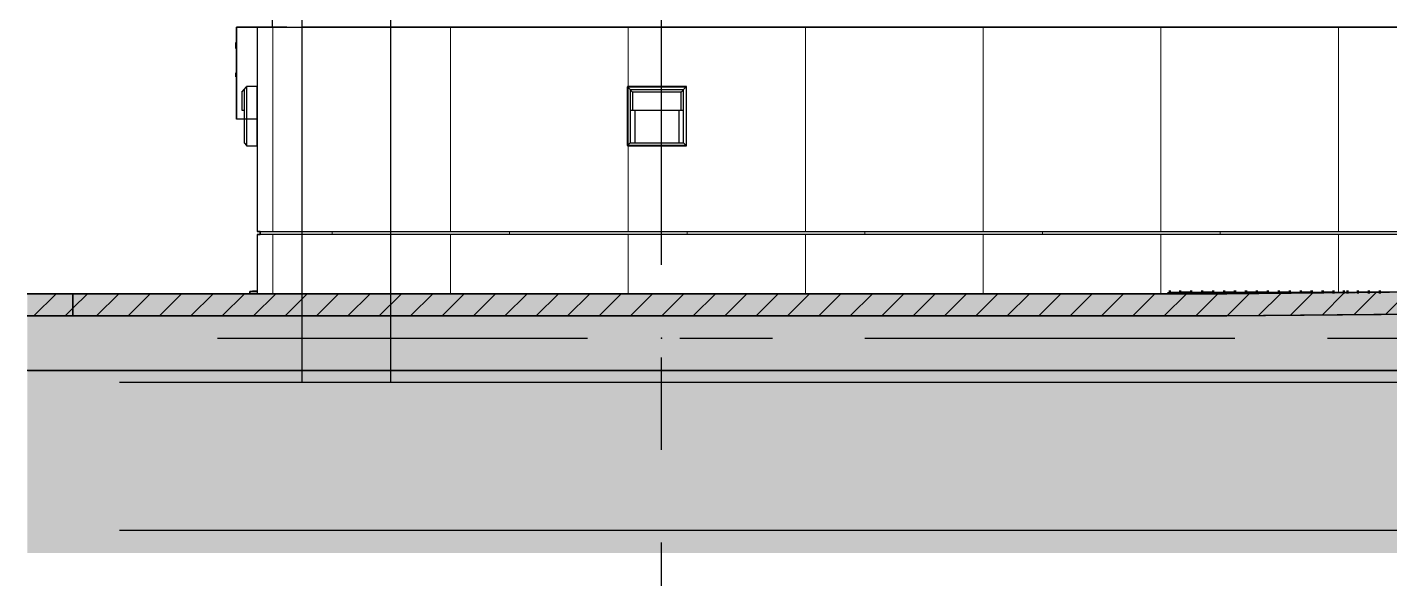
# Model space of a CAD drawing. Header units: millimetres. Extents: x 2519235 to 7246330, y 25937 to 201821.
# Drawn here: x 3026646 to 3031249, y 100127 to 101990 of the extents above; entities that cross this region are included whole.
import ezdxf
from ezdxf.enums import TextEntityAlignment as Align

# ---------------------------------------------------------------- set-up
doc = ezdxf.new("R2010")
doc.units = ezdxf.units.MM
doc.set_wipeout_variables(frame=1)
doc.linetypes.add('TA_GL_005.00000', pattern=[13.75, 5, -1.25, 1.25, -1.25, 5])
for name, color, linetype in [('000 - 0_HIDE_OBJ_FRAMING_DEF_SUB_1', 7, 'Continuous'), ('000 - 0_SYM_DWG_GRID-BUBBLE_MAIN_COLOR_1', 7, 'Continuous'), ('000 - 0_SYM_DWG_GRIDLINE_MAIN_COLOR_251', 7, 'Continuous'), ('000 - 0_SYM_DWG_GROUND_HATCH', 7, 'Continuous'), ('000 - 0_SYM_DWG_LEVEL_TEXT', 7, 'Continuous'), ('000 - CONCRETE_COL_CUT_COLOR_3', 7, 'Continuous'), ('000 - CONCRETE_COL_CUT_COLOR_5', 7, 'Continuous'), ('000 - CONCRETE_COL_HATCH_', 7, 'Continuous'), ('000 - CONCRETE_COL_WIPEOUT_', 7, 'Continuous'), ('_งานโครงสร้าง', 7, 'Continuous')]:
    doc.layers.add(name, color=color, linetype=linetype)
doc.styles.add('Arial', font='arial.ttf', dxfattribs={"height": 300})
doc.styles.add('Arial_1', font='arial.ttf', dxfattribs={"height": 250})
doc.styles.add('TA', font='', dxfattribs={"height": 4.5})
doc.styles.get('TA').set_extended_font_data('Cordia New')
pattern_1 = [(45, (509893.496, 1e-09), (-53.033009, 53.033009), [])]

# ---------------------------------------------------------------- blocks, each defined once
blk = doc.blocks.new('*U978')
at = {"color": 7}
blk.add_point((0, 0), dxfattribs=at)
at = {"layer": '000 - 0_SYM_DWG_LEVEL_TEXT', "color": 7, "style": 'Arial_1'}
for tag, p in [('LV_NAME_1', (-115.775, 11.925)), ('LV_NAME_2', (-115.787, 6.835)), ('LV_NAME_3', (-115.798, 1.744))]:
    blk.add_attdef(tag, p, '', height=3, dxfattribs=at)
blk = doc.blocks.new('*U976')
at = {"layer": '000 - 0_SYM_DWG_GRIDLINE_MAIN_COLOR_251', "color": 7, "linetype": 'ByBlock', "ltscale": 5}
blk.add_line((20, 0), (-348.8, 0), dxfattribs=at)
at = {"color": 7, "style": 'TA', "flags": 1}
blk.add_attdef('LOCATION', (6, -6), '', height=4.5, rotation=270, dxfattribs=at)
at = {"layer": '000 - 0_SYM_DWG_GRID-BUBBLE_MAIN_COLOR_1', "color": 7, "style": 'Arial'}
blk.add_attdef('GRID-HEAD', text='', height=4, rotation=90, dxfattribs=at).set_placement((42.25, 0), align=Align.MIDDLE_CENTER)
blk = doc.blocks.new('*U977')
at = {"layer": '000 - 0_SYM_DWG_GRIDLINE_MAIN_COLOR_251', "color": 7, "linetype": 'ByBlock', "ltscale": 5}
blk.add_line((30, 0), (-338.2, 0), dxfattribs=at)
at = {"layer": '000 - 0_SYM_DWG_GRIDLINE_MAIN_COLOR_251', "color": 7}
blk.add_point((0, 0), dxfattribs=at)
at = {"color": 7, "style": 'TA', "flags": 1}
blk.add_attdef('LOCATION', (6, -6), '', height=4.5, rotation=270, dxfattribs=at)
blk = doc.blocks.new('W-1-PP17-ENT1_REV02_20260415-162311_PP17_ENT1_ELE2_DIMS')
at = {"color": 7, "xscale": 50, "yscale": 50, "zscale": 50}
blk.add_blockref('*U978', (-15410, 100940), dxfattribs=at)
at = {"layer": '000 - 0_SYM_DWG_GRIDLINE_MAIN_COLOR_251', "color": 7, "linetype": 'TA_GL_005.00000', "xscale": 50, "yscale": 50, "zscale": 50}
for name, p, rotation in [('*U976', (-15410, 100000), 270), ('*U977', (-15410, 100940), 180)]:
    blk.add_blockref(name, p, dxfattribs=dict(at, rotation=rotation))
blk = doc.blocks.new('W-1-PP17-ENT1_REV02_20260415-162429_PP17_ENT1_EX_ELE2')
at = {"layer": '_งานโครงสร้าง', "color": 7, "extrusion": (2.28848e-17, 1, 0)}
for p, q in [((-16625, 116340), (-16625, 100790)), ((-16325, 116340), (-16325, 100790)), ((-16325, 100790), (-16625, 100790))]:
    blk.add_line(p, q, dxfattribs=at)
at = {"layer": '_งานโครงสร้าง', "color": 7}
for p, q in [((1627.9, 100790), (-17240.1, 100790)), ((1627.9, 100290), (-17240.1, 100290))]:
    blk.add_line(p, q, dxfattribs=at)
blk = doc.blocks.new('DPA_GM_Tactile Tile Line Base - Decision Tactile-32548602-ENTRANCE 1 - ENLARGE ELEVATION 2 01')
at = {"layer": '000 - 0_HIDE_OBJ_FRAMING_DEF_SUB_1', "color": 7}
for p, q in [((-519868.9, 101097), (-519868.9, 101090)), ((-519843.9, 101097), (-519868.9, 101097)), ((-519843.9, 101097), (-519868.9, 101097)), ((-519868.9, 101090), (-519868.9, 101097)), ((-519843.9, 101097), (-519868.9, 101097)), ((-519868.9, 101097), (-519843.9, 101097)), ((-519868.9, 101090), (-519868.9, 101097)), ((-519868.9, 101090), (-519868.9, 101097)), ((-519868.9, 101097), (-519843.9, 101097)), ((-519868.9, 101090), (-519868.9, 101097))]:
    blk.add_line(p, q, dxfattribs=at)
at = {"layer": '000 - 0_HIDE_OBJ_FRAMING_DEF_SUB_1', "color": 7, "lineweight": 9}
for p, q in [((-519844.4, 101100), (-519860.2, 101100)), ((-519860.2, 101100), (-519844.4, 101100)), ((-519844.4, 101100), (-519860.2, 101100)), ((-519860.2, 101100), (-519844.4, 101100)), ((-519844.4, 101100), (-519860.2, 101100)), ((-519860.2, 101100), (-519844.4, 101100)), ((-519844.4, 101100), (-519860.2, 101100)), ((-519860.2, 101100), (-519844.4, 101100)), ((-519844.4, 101100), (-519860.2, 101100)), ((-519860.2, 101100), (-519844.4, 101100)), ((-519844.4, 101100), (-519860.2, 101100)), ((-519860.2, 101100), (-519844.4, 101100)), ((-519844.4, 101100), (-519860.2, 101100)), ((-519860.2, 101100), (-519844.4, 101100))]:
    blk.add_line(p, q, dxfattribs=at)
blk = doc.blocks.new('Earth Pit - Earth Pit-19125014-ENTRANCE 1 - ENLARGE ELEVATION 2 01')
at = {"layer": '000 - 0_HIDE_OBJ_FRAMING_DEF_SUB_1', "color": 7}
for p, q in [((-520013.4, 101090), (-520313.4, 101090)), ((-520313.4, 101090), (-520013.4, 101090)), ((-520043.4, 101090), (-520283.4, 101090)), ((-520073.4, 101090), (-520253.4, 101090)), ((-520103.4, 101090), (-520223.4, 101090)), ((-520133.4, 101090), (-520193.4, 101090))]:
    blk.add_line(p, q, dxfattribs=at)
blk = doc.blocks.new('ACM_TEST BOX - test box-V64-ENTRANCE 1 - ENLARGE ELEVATION 2 01')
at = {"layer": '000 - 0_HIDE_OBJ_FRAMING_DEF_SUB_1', "color": 7}
for p, q in [((-519913.9, 101990), (-519913.9, 101680)), ((-519913.9, 101680), (-519913.9, 101990)), ((-519913.9, 101990), (-519743.9, 101990)), ((-519743.9, 101990), (-519913.9, 101990)), ((-519915.9, 101937.6), (-519915.9, 101938.3)), ((-519915.9, 101938.3), (-519915.9, 101937.6)), ((-519915.9, 101937), (-519915.9, 101938.3)), ((-519915.9, 101938.3), (-519915.9, 101935.5)), ((-519913.9, 101938.3), (-519915.9, 101938.3)), ((-519913.9, 101938.3), (-519915.9, 101938.3)), ((-519915.9, 101935.5), (-519915.9, 101938)), ((-519915.9, 101938), (-519915.9, 101935.5)), ((-519915.9, 101935.5), (-519915.9, 101938)), ((-519915.9, 101938), (-519915.9, 101918.3)), ((-519915.9, 101935.5), (-519915.9, 101938)), ((-519915.9, 101938), (-519915.9, 101935.5)), ((-519915.9, 101938), (-519915.9, 101918.3)), ((-519915.9, 101929), (-519915.9, 101938)), ((-519915.9, 101938), (-519915.9, 101933)), ((-519915.9, 101932.9), (-519915.9, 101938)), ((-519915.9, 101938), (-519915.9, 101929)), ((-519913.9, 101938), (-519915.9, 101938)), ((-519913.9, 101938), (-519915.9, 101938)), ((-519913.9, 101938), (-519915.9, 101938)), ((-519913.9, 101938), (-519915.9, 101938)), ((-519915.9, 101935.5), (-519915.9, 101937.6)), ((-519915.9, 101937.6), (-519915.9, 101935.7)), ((-519915.9, 101935.6), (-519915.9, 101937.4)), ((-519915.9, 101933.4), (-519915.9, 101937)), ((-519915.9, 101935), (-519915.9, 101935.8)), ((-519915.9, 101935.8), (-519915.9, 101935)), ((-519915.9, 101934), (-519915.9, 101935.8)), ((-519915.9, 101935.8), (-519915.9, 101934.9)), ((-519915.9, 101935.7), (-519915.9, 101932.9)), ((-519915.9, 101933.1), (-519915.9, 101935.6)), ((-519915.9, 101918.3), (-519915.9, 101935.5)), ((-519915.9, 101935.5), (-519915.9, 101918.3)), ((-519915.9, 101929.7), (-519915.9, 101935.5)), ((-519915.9, 101932.4), (-519915.9, 101935.5)), ((-519915.9, 101918.3), (-519915.9, 101935.5)), ((-519915.9, 101935.5), (-519915.9, 101918.3)), ((-519915.9, 101930), (-519915.9, 101935.5)), ((-519915.9, 101935.5), (-519915.9, 101927.9)), ((-519915.9, 101935.3), (-519915.9, 101934.3)), ((-519915.9, 101932.9), (-519915.9, 101935)), ((-519915.9, 101935), (-519915.9, 101932.4)), ((-519915.9, 101934.9), (-519915.9, 101932.2)), ((-519915.9, 101934.3), (-519915.9, 101932.7)), ((-519915.9, 101927.9), (-519915.9, 101934)), ((-519915.9, 101928.1), (-519915.9, 101933.4)), ((-519915.9, 101930.8), (-519915.9, 101933.1)), ((-519915.9, 101933), (-519915.9, 101931)), ((-519915.9, 101931.2), (-519915.9, 101932.9)), ((-519915.9, 101932.9), (-519915.9, 101930.4)), ((-519915.9, 101931), (-519915.9, 101932.9)), ((-519915.9, 101932.7), (-519915.9, 101931.1)), ((-519915.9, 101932.2), (-519915.9, 101928.1)), ((-519915.9, 101929.9), (-519915.9, 101931.2)), ((-519915.9, 101931.1), (-519915.9, 101930.2)), ((-519915.9, 101929.1), (-519915.9, 101930.8)), ((-519915.9, 101930.4), (-519915.9, 101928.6)), ((-519915.9, 101928.6), (-519915.9, 101929.9)), ((-519915.9, 101927.2), (-519915.9, 101929.7)), ((-519915.9, 101927.2), (-519915.9, 101929.1)), ((-519915.9, 101918.3), (-519915.9, 101929)), ((-519915.9, 101929), (-519915.9, 101918.3)), ((-519913.9, 101929), (-519915.9, 101929)), ((-519913.9, 101929), (-519915.9, 101929)), ((-519915.9, 101926.6), (-519915.9, 101928.6)), ((-519915.9, 101928.6), (-519915.9, 101927.4)), ((-519915.9, 101928.1), (-519915.9, 101922.4)), ((-519915.9, 101922.8), (-519915.9, 101928.1)), ((-519915.9, 101922.4), (-519915.9, 101927.9)), ((-519915.9, 101927.9), (-519915.9, 101923)), ((-519915.9, 101921), (-519915.9, 101927.5)), ((-519915.9, 101927.4), (-519915.9, 101926.4)), ((-519915.9, 101921), (-519915.9, 101927.2)), ((-519915.9, 101927.2), (-519915.9, 101926.1)), ((-519915.9, 101924.2), (-519915.9, 101927.2)), ((-519915.9, 101925.3), (-519915.9, 101926.9)), ((-519915.9, 101926.9), (-519915.9, 101925.4)), ((-519915.9, 101923.8), (-519915.9, 101926.6)), ((-519915.9, 101926.4), (-519915.9, 101925.3)), ((-519915.9, 101926.1), (-519915.9, 101924.1)), ((-519915.9, 101925.4), (-519915.9, 101918.3)), ((-519915.9, 101925.3), (-519915.9, 101923.8)), ((-519915.9, 101918.3), (-519915.9, 101925.3)), ((-519915.9, 101925.1), (-519915.9, 101921.3)), ((-519915.9, 101922.6), (-519915.9, 101925.1)), ((-519915.9, 101921.5), (-519915.9, 101924.2)), ((-519915.9, 101924.1), (-519915.9, 101921.4)), ((-519915.9, 101921), (-519915.9, 101923.8)), ((-519915.9, 101923.8), (-519915.9, 101922.1)), ((-519915.9, 101923), (-519915.9, 101919.3)), ((-519915.9, 101919.2), (-519915.9, 101922.8)), ((-519915.9, 101921), (-519915.9, 101922.6)), ((-519915.9, 101922.4), (-519915.9, 101921)), ((-519915.9, 101921), (-519915.9, 101922.4)), ((-519915.9, 101922.1), (-519915.9, 101921)), ((-519915.9, 101921), (-519915.9, 101918.8)), ((-519915.9, 101919.6), (-519915.9, 101921)), ((-519915.9, 101918.8), (-519915.9, 101920.9)), ((-519915.9, 101918.3), (-519915.9, 101920.8)), ((-519915.9, 101918.6), (-519915.9, 101919.6)), ((-519915.9, 101919.3), (-519915.9, 101918)), ((-519915.9, 101918), (-519915.9, 101919.2)), ((-519915.9, 101918.8), (-519915.9, 101918)), ((-519915.9, 101918), (-519915.9, 101918.8)), ((-519915.9, 101918.3), (-519913.9, 101918.3)), ((-519913.9, 101918.3), (-519915.9, 101918.3)), ((-519913.9, 101918.3), (-519915.9, 101918.3)), ((-519913.9, 101918.3), (-519915.9, 101918.3)), ((-519913.9, 101918), (-519915.9, 101918)), ((-519913.9, 101918), (-519915.9, 101918)), ((-519913.9, 101937.6), (-519913.9, 101938.3)), ((-519913.9, 101938.3), (-519913.9, 101937.6)), ((-519913.9, 101935.5), (-519913.9, 101938.3)), ((-519913.9, 101938.3), (-519913.9, 101937)), ((-519913.9, 101935.5), (-519913.9, 101938)), ((-519913.9, 101938), (-519913.9, 101935.5)), ((-519913.9, 101918.3), (-519913.9, 101938)), ((-519913.9, 101938), (-519913.9, 101935.5)), ((-519913.9, 101935.5), (-519913.9, 101938)), ((-519913.9, 101938), (-519913.9, 101935.5)), ((-519913.9, 101918.3), (-519913.9, 101938)), ((-519913.9, 101929), (-519913.9, 101938)), ((-519913.9, 101938), (-519913.9, 101932.9)), ((-519913.9, 101933), (-519913.9, 101938)), ((-519913.9, 101938), (-519913.9, 101929)), ((-519913.9, 101935.7), (-519913.9, 101937.6)), ((-519913.9, 101937.6), (-519913.9, 101935.5)), ((-519913.9, 101937.4), (-519913.9, 101935.6)), ((-519913.9, 101937), (-519913.9, 101933.4)), ((-519913.9, 101935), (-519913.9, 101935.8)), ((-519913.9, 101935.8), (-519913.9, 101935)), ((-519913.9, 101934.9), (-519913.9, 101935.8)), ((-519913.9, 101935.8), (-519913.9, 101934)), ((-519913.9, 101932.9), (-519913.9, 101935.7)), ((-519913.9, 101935.6), (-519913.9, 101933.1)), ((-519913.9, 101918.3), (-519913.9, 101935.5)), ((-519913.9, 101935.5), (-519913.9, 101918.3)), ((-519913.9, 101935.5), (-519913.9, 101929.7)), ((-519913.9, 101935.5), (-519913.9, 101932.4)), ((-519913.9, 101918.3), (-519913.9, 101935.5)), ((-519913.9, 101935.5), (-519913.9, 101918.3)), ((-519913.9, 101935.5), (-519913.9, 101930)), ((-519913.9, 101927.9), (-519913.9, 101935.5)), ((-519913.9, 101934.3), (-519913.9, 101935.3)), ((-519913.9, 101932.4), (-519913.9, 101935)), ((-519913.9, 101935), (-519913.9, 101932.9)), ((-519913.9, 101932.2), (-519913.9, 101934.9)), ((-519913.9, 101932.7), (-519913.9, 101934.3)), ((-519913.9, 101934), (-519913.9, 101927.9)), ((-519913.9, 101933.4), (-519913.9, 101928.1)), ((-519913.9, 101933.1), (-519913.9, 101930.8)), ((-519913.9, 101931), (-519913.9, 101933)), ((-519913.9, 101930.4), (-519913.9, 101932.9)), ((-519913.9, 101932.9), (-519913.9, 101931.2)), ((-519913.9, 101932.9), (-519913.9, 101931)), ((-519913.9, 101931.1), (-519913.9, 101932.7)), ((-519913.9, 101928.1), (-519913.9, 101932.2)), ((-519913.9, 101931.2), (-519913.9, 101929.9)), ((-519913.9, 101930.2), (-519913.9, 101931.1)), ((-519913.9, 101930.8), (-519913.9, 101929.1)), ((-519913.9, 101928.6), (-519913.9, 101930.4)), ((-519913.9, 101929.9), (-519913.9, 101928.6)), ((-519913.9, 101929.7), (-519913.9, 101927.2)), ((-519913.9, 101929.1), (-519913.9, 101927.2)), ((-519913.9, 101918.3), (-519913.9, 101929)), ((-519913.9, 101929), (-519913.9, 101918.3)), ((-519913.9, 101927.4), (-519913.9, 101928.6)), ((-519913.9, 101928.6), (-519913.9, 101926.6)), ((-519913.9, 101928.1), (-519913.9, 101922.8)), ((-519913.9, 101922.4), (-519913.9, 101928.1)), ((-519913.9, 101923), (-519913.9, 101927.9)), ((-519913.9, 101927.9), (-519913.9, 101922.4)), ((-519913.9, 101927.5), (-519913.9, 101921)), ((-519913.9, 101926.4), (-519913.9, 101927.4)), ((-519913.9, 101927.2), (-519913.9, 101921)), ((-519913.9, 101926.1), (-519913.9, 101927.2)), ((-519913.9, 101927.2), (-519913.9, 101924.2)), ((-519913.9, 101925.4), (-519913.9, 101926.9)), ((-519913.9, 101926.9), (-519913.9, 101925.3)), ((-519913.9, 101926.6), (-519913.9, 101923.8)), ((-519913.9, 101925.3), (-519913.9, 101926.4)), ((-519913.9, 101924.1), (-519913.9, 101926.1)), ((-519913.9, 101918.3), (-519913.9, 101925.4)), ((-519913.9, 101923.8), (-519913.9, 101925.3)), ((-519913.9, 101925.3), (-519913.9, 101918.3)), ((-519913.9, 101925.1), (-519913.9, 101922.6)), ((-519913.9, 101921.3), (-519913.9, 101925.1)), ((-519913.9, 101924.2), (-519913.9, 101921.5)), ((-519913.9, 101921.4), (-519913.9, 101924.1)), ((-519913.9, 101922.1), (-519913.9, 101923.8)), ((-519913.9, 101923.8), (-519913.9, 101921)), ((-519913.9, 101919.3), (-519913.9, 101923)), ((-519913.9, 101922.8), (-519913.9, 101919.2)), ((-519913.9, 101922.6), (-519913.9, 101921)), ((-519913.9, 101922.4), (-519913.9, 101921)), ((-519913.9, 101921), (-519913.9, 101922.4)), ((-519913.9, 101921), (-519913.9, 101922.1)), ((-519913.9, 101918.8), (-519913.9, 101921)), ((-519913.9, 101921), (-519913.9, 101919.6)), ((-519913.9, 101920.9), (-519913.9, 101918.8)), ((-519913.9, 101920.8), (-519913.9, 101918.3)), ((-519913.9, 101919.6), (-519913.9, 101918.6)), ((-519913.9, 101918), (-519913.9, 101919.3)), ((-519913.9, 101919.2), (-519913.9, 101918)), ((-519913.9, 101918.8), (-519913.9, 101918)), ((-519913.9, 101918), (-519913.9, 101918.8)), ((-519913.9, 101837.8), (-519915.9, 101837.8)), ((-519915.9, 101829.3), (-519915.9, 101836.6)), ((-519915.9, 101836.6), (-519915.9, 101829.3)), ((-519913.9, 101835.9), (-519915.9, 101835.9)), ((-519915.9, 101829.3), (-519915.9, 101835.7)), ((-519915.9, 101835.7), (-519915.9, 101829.3)), ((-519915.9, 101830), (-519915.9, 101828.5)), ((-519915.9, 101828.5), (-519915.9, 101830)), ((-519915.9, 101829.3), (-519915.9, 101829.3)), ((-519915.9, 101829.3), (-519915.9, 101829.3)), ((-519915.9, 101829.3), (-519915.9, 101822)), ((-519915.9, 101822), (-519915.9, 101829.3)), ((-519915.9, 101829.3), (-519915.9, 101823)), ((-519915.9, 101823), (-519915.9, 101829.3)), ((-519915.9, 101822.8), (-519913.9, 101822.8)), ((-519915.9, 101820.8), (-519913.9, 101820.8)), ((-519913.9, 101829.3), (-519913.9, 101837.5)), ((-519913.9, 101837.5), (-519913.9, 101829.3)), ((-519913.9, 101829.3), (-519913.9, 101836.6)), ((-519913.9, 101836.6), (-519913.9, 101829.3)), ((-519913.9, 101829.3), (-519913.9, 101835.7)), ((-519913.9, 101835.7), (-519913.9, 101829.3)), ((-519913.9, 101830), (-519913.9, 101828.5)), ((-519913.9, 101828.5), (-519913.9, 101830)), ((-519913.9, 101829.3), (-519913.9, 101821.1)), ((-519913.9, 101821.1), (-519913.9, 101829.3)), ((-519913.9, 101829.3), (-519913.9, 101822)), ((-519913.9, 101822), (-519913.9, 101829.3)), ((-519913.9, 101829.3), (-519913.9, 101823)), ((-519913.9, 101823), (-519913.9, 101829.3)), ((-519843.9, 101680), (-519913.9, 101680)), ((-519843.9, 101680), (-519913.9, 101680))]:
    blk.add_line(p, q, dxfattribs=at)
blk = doc.blocks.new('DPA_Drainage Gutter_Landscape PP17_REV B - DPA_Drainage Gutter_Landscape PP17_REV B-36085475-ENTRANCE 1 - ENLARGE ELEVATION 2 01')
at = {"layer": '000 - 0_HIDE_OBJ_FRAMING_DEF_SUB_1', "color": 7, "lineweight": 70}
for p, q in [((-516757.6, 101095), (-516764.6, 101095)), ((-516764.6, 101095), (-516764.6, 101090)), ((-516757.6, 101090), (-516757.6, 101095)), ((-516722.6, 101095), (-516729.6, 101095)), ((-516729.6, 101095), (-516729.6, 101090)), ((-516722.6, 101090), (-516722.6, 101095)), ((-516692.6, 101095), (-516692.6, 101090)), ((-516685.6, 101095), (-516692.6, 101095)), ((-516685.6, 101090), (-516685.6, 101095)), ((-516655.6, 101095), (-516655.6, 101090)), ((-516648.6, 101095), (-516655.6, 101095)), ((-516648.6, 101090), (-516648.6, 101095)), ((-516618.6, 101095), (-516618.6, 101090)), ((-516611.6, 101095), (-516618.6, 101095)), ((-516611.6, 101090), (-516611.6, 101095)), ((-516581.6, 101095), (-516581.6, 101090)), ((-516574.6, 101095), (-516581.6, 101095)), ((-516574.6, 101090), (-516574.6, 101095)), ((-516544.6, 101095), (-516544.6, 101090.2)), ((-516537.6, 101095), (-516544.6, 101095)), ((-516537.6, 101090.3), (-516537.6, 101095)), ((-516507.6, 101095), (-516507.6, 101090.6)), ((-516500.6, 101095), (-516507.6, 101095)), ((-516500.6, 101090.6), (-516500.6, 101095)), ((-516463.6, 101095), (-516470.6, 101095)), ((-516470.6, 101095), (-516470.6, 101090.9)), ((-516463.6, 101091), (-516463.6, 101095)), ((-516426.6, 101095), (-516433.6, 101095)), ((-516433.6, 101095), (-516433.6, 101091.2)), ((-516426.6, 101091.3), (-516426.6, 101095)), ((-516389.6, 101095), (-516396.6, 101095)), ((-516396.6, 101095), (-516396.6, 101091.6)), ((-516389.6, 101091.6), (-516389.6, 101095)), ((-516352.6, 101095), (-516359.6, 101095)), ((-516359.6, 101095), (-516359.6, 101091.9)), ((-516352.6, 101092), (-516352.6, 101095)), ((-516315.6, 101095), (-516322.6, 101095)), ((-516322.6, 101095), (-516322.6, 101092.2)), ((-516315.6, 101092.3), (-516315.6, 101095)), ((-516278.6, 101095), (-516285.6, 101095)), ((-516285.6, 101095), (-516285.6, 101092.6)), ((-516278.6, 101092.6), (-516278.6, 101095)), ((-516241.6, 101095), (-516248.6, 101095)), ((-516248.6, 101095), (-516248.6, 101092.9)), ((-516241.6, 101093), (-516241.6, 101095)), ((-516204.6, 101095), (-516211.6, 101095)), ((-516211.6, 101095), (-516211.6, 101093.2)), ((-516204.6, 101093.3), (-516204.6, 101095)), ((-516169.6, 101095), (-516176.6, 101095)), ((-516176.6, 101095), (-516176.6, 101093.6)), ((-516169.6, 101093.6), (-516169.6, 101095)), ((-516157.6, 101095), (-516164.6, 101095)), ((-516164.6, 101095), (-516164.6, 101093.7)), ((-516157.6, 101093.7), (-516157.6, 101095)), ((-516122.6, 101095), (-516129.6, 101095)), ((-516129.6, 101095), (-516129.6, 101094)), ((-516122.6, 101094.1), (-516122.6, 101095)), ((-516092.6, 101095), (-516092.6, 101094.3)), ((-516085.6, 101095), (-516092.6, 101095)), ((-516085.6, 101094.4), (-516085.6, 101095)), ((-516048.6, 101095), (-516055.6, 101095))]:
    blk.add_line(p, q, dxfattribs=at)
at = {"layer": '000 - 0_HIDE_OBJ_FRAMING_DEF_SUB_1', "color": 7}
for p, q in [((-516757.6, 101095), (-516757.3, 101095)), ((-516757.3, 101095), (-516729.3, 101095)), ((-516757.3, 101095), (-516757.3, 101090)), ((-516757.2, 101095), (-516757.2, 101090)), ((-516756.9, 101095), (-516728.9, 101095)), ((-516722.6, 101095), (-516722.3, 101095)), ((-516692.3, 101095), (-516722.3, 101095)), ((-516722.3, 101095), (-516722.3, 101090)), ((-516722.2, 101095), (-516722.2, 101090)), ((-516721.9, 101095), (-516691.9, 101095)), ((-516685.6, 101095), (-516685.3, 101095)), ((-516685.3, 101095), (-516655.3, 101095)), ((-516685.3, 101090), (-516685.3, 101095)), ((-516685.2, 101090), (-516685.2, 101095)), ((-516684.9, 101095), (-516654.9, 101095)), ((-516648.6, 101095), (-516648.3, 101095)), ((-516618.3, 101095), (-516648.3, 101095)), ((-516648.3, 101095), (-516648.3, 101090)), ((-516648.2, 101095), (-516648.2, 101090)), ((-516647.9, 101095), (-516617.9, 101095)), ((-516611.6, 101095), (-516611.3, 101095)), ((-516611.3, 101095), (-516581.3, 101095)), ((-516611.3, 101090), (-516611.3, 101095)), ((-516611.2, 101090), (-516611.2, 101095)), ((-516610.9, 101095), (-516580.9, 101095)), ((-516574.6, 101095), (-516574.3, 101095)), ((-516544.3, 101095), (-516574.3, 101095)), ((-516574.3, 101095), (-516574.3, 101090)), ((-516574.2, 101095), (-516574.2, 101090)), ((-516573.9, 101095), (-516543.9, 101095)), ((-516537.6, 101095), (-516537.3, 101095)), ((-516537.3, 101095), (-516507.3, 101095)), ((-516537.3, 101090.3), (-516537.3, 101095)), ((-516537.2, 101090.3), (-516537.2, 101095)), ((-516536.9, 101095), (-516506.9, 101095)), ((-516500.6, 101095), (-516500.3, 101095)), ((-516470.3, 101095), (-516500.3, 101095)), ((-516500.3, 101095), (-516500.3, 101090.6)), ((-516500.2, 101095), (-516500.2, 101090.6)), ((-516499.9, 101095), (-516469.9, 101095)), ((-516463.3, 101095), (-516463.6, 101095)), ((-516433.3, 101095), (-516463.3, 101095)), ((-516463.3, 101095), (-516463.3, 101091)), ((-516463.2, 101095), (-516463.2, 101091)), ((-516462.9, 101095), (-516432.9, 101095)), ((-516426.3, 101095), (-516426.6, 101095)), ((-516426.3, 101095), (-516396.3, 101095)), ((-516426.3, 101091.3), (-516426.3, 101095)), ((-516426.2, 101095), (-516426.2, 101091.3)), ((-516425.9, 101095), (-516395.9, 101095)), ((-516389.3, 101095), (-516389.6, 101095)), ((-516359.3, 101095), (-516389.3, 101095)), ((-516389.3, 101095), (-516389.3, 101091.6)), ((-516389.2, 101095), (-516389.2, 101091.6)), ((-516388.9, 101095), (-516358.9, 101095)), ((-516352.3, 101095), (-516352.6, 101095)), ((-516352.3, 101095), (-516322.3, 101095)), ((-516352.3, 101092), (-516352.3, 101095)), ((-516352.2, 101095), (-516352.2, 101092)), ((-516351.9, 101095), (-516321.9, 101095)), ((-516315.3, 101095), (-516315.6, 101095)), ((-516285.3, 101095), (-516315.3, 101095)), ((-516315.3, 101095), (-516315.3, 101092.3)), ((-516315.2, 101095), (-516315.2, 101092.3)), ((-516314.9, 101095), (-516284.9, 101095)), ((-516278.3, 101095), (-516278.6, 101095)), ((-516278.3, 101095), (-516248.3, 101095)), ((-516278.3, 101092.6), (-516278.3, 101095)), ((-516278.2, 101095), (-516278.2, 101092.6)), ((-516277.9, 101095), (-516247.9, 101095)), ((-516241.3, 101095), (-516241.6, 101095)), ((-516211.3, 101095), (-516241.3, 101095)), ((-516241.3, 101095), (-516241.3, 101093)), ((-516241.2, 101095), (-516241.2, 101093)), ((-516240.9, 101095), (-516210.9, 101095)), ((-516204.6, 101095), (-516204.3, 101095)), ((-516204.3, 101095), (-516176.3, 101095)), ((-516204.3, 101095), (-516204.3, 101093.3)), ((-516204.2, 101095), (-516204.2, 101093.3)), ((-516203.9, 101095), (-516175.9, 101095)), ((-516169.6, 101095), (-516168.9, 101095)), ((-516168.9, 101095), (-516168.9, 101093.6)), ((-516157.6, 101095), (-516157.3, 101095)), ((-516157.3, 101095), (-516129.3, 101095)), ((-516157.3, 101095), (-516157.3, 101093.7)), ((-516157.3, 101095), (-516157.3, 101093.7)), ((-516156.9, 101095), (-516128.9, 101095)), ((-516122.6, 101095), (-516122.3, 101095)), ((-516092.3, 101095), (-516122.3, 101095)), ((-516122.3, 101095), (-516122.3, 101094.1)), ((-516122.3, 101095), (-516122.3, 101094.1)), ((-516121.9, 101095), (-516091.9, 101095)), ((-516085.6, 101095), (-516085.3, 101095)), ((-516085.3, 101095), (-516055.3, 101095)), ((-516085.3, 101094.4), (-516085.3, 101095)), ((-516085.3, 101094.4), (-516085.3, 101095)), ((-516084.9, 101095), (-516054.9, 101095)), ((-516048.6, 101095), (-516048.3, 101095)), ((-516018.9, 101095), (-516048.3, 101095)), ((-516047.9, 101095), (-516018.9, 101095))]:
    blk.add_line(p, q, dxfattribs=at)
blk = doc.blocks.new('DPA_LIGHTING_WALL MOUNT_WLL711 1 - 10W LED_use_-V70-ENTRANCE 1 - ENLARGE ELEVATION 2 01')
at = {"layer": '000 - 0_HIDE_OBJ_FRAMING_DEF_SUB_1', "color": 7}
for p, q in [((-518393.9, 101790), (-518593.9, 101790)), ((-518593.9, 101790), (-518593.9, 101590)), ((-518592.9, 101789), (-518576.8, 101771)), ((-518592.9, 101789), (-518394.9, 101789)), ((-518592.9, 101591), (-518592.9, 101789)), ((-518583.9, 101780), (-518403.9, 101780)), ((-518583.9, 101780), (-518583.9, 101600)), ((-518411.8, 101771), (-518576.8, 101771)), ((-518576.8, 101771), (-518576.8, 101709.4)), ((-518411.8, 101771), (-518394.9, 101789)), ((-518411.8, 101709.4), (-518411.8, 101771)), ((-518403.9, 101600), (-518403.9, 101780)), ((-518394.9, 101789), (-518394.9, 101591)), ((-518393.9, 101590), (-518393.9, 101790)), ((-518583.9, 101709.4), (-518403.9, 101709.4)), ((-518568.2, 101709.4), (-518568.2, 101600)), ((-518418.5, 101600), (-518418.5, 101709.4)), ((-518593.9, 101590), (-518583.9, 101600)), ((-518593.9, 101590), (-518393.9, 101590)), ((-518394.9, 101591), (-518592.9, 101591)), ((-518583.9, 101600), (-518403.9, 101600)), ((-518393.9, 101590), (-518403.9, 101600))]:
    blk.add_line(p, q, dxfattribs=at)
blk = doc.blocks.new('DPA_LIGHTING_WALL MOUNT_WLL711 1 - 10W LED_use_-V71-ENTRANCE 1 - ENLARGE ELEVATION 2 01')
at = {"layer": '000 - 0_HIDE_OBJ_FRAMING_DEF_SUB_1', "color": 7}
for p, q in [((-519895.9, 101771), (-519888.6, 101780)), ((-519895.9, 101771), (-519895.9, 101709.4)), ((-519888.6, 101780), (-519880.7, 101789)), ((-519888.6, 101780), (-519888.6, 101600)), ((-519880.7, 101790), (-519880.7, 101590)), ((-519843.9, 101790), (-519880.7, 101790)), ((-519843.9, 101590), (-519843.9, 101790)), ((-519895.9, 101709.4), (-519888.6, 101709.4)), ((-519888.6, 101600), (-519880.7, 101591)), ((-519880.7, 101590), (-519843.9, 101590))]:
    blk.add_line(p, q, dxfattribs=at)
blk = doc.blocks.new('C-1-PP17-AR-2182-01-B_20260416-050018_PP17_ENT1_EX_ELE2')
at = {"layer": '000 - 0_HIDE_OBJ_FRAMING_DEF_SUB_1', "lineweight": 9}
h = blk.add_hatch(dxfattribs=at)
h.set_pattern_fill('FP_1', style=0, pattern_type=2)
h.set_pattern_definition([(90, (-125, 100700), (-600, 4e-14), [])])
h.paths.add_polyline_path([(-13776.7, 101090), (-13695.6, 101090), (-13695.6, 101095), (-13099.9, 101095), (-13099.9, 101093.6), (-13095.6, 101093.7), (-13095.6, 101095), (-12905.3, 101095.4), (-10700, 101116), (-10700, 101290), (-16775, 101290), (-16775, 101090), (-14405.9, 101090)])
h.paths.add_polyline_path([(-10550, 101116.8), (-3125, 101184.3), (-3125, 101290), (-10550, 101290), (-10550, 101154.8)])
h.paths.add_polyline_path([(99.9, 101191), (104.2, 101191), (104.2, 101195), (150, 101195), (150, 101290), (-1625, 101290), (-1625, 101195), (-1100.1, 101195), (-1100.1, 101191), (-1095.8, 101191), (-1095.8, 101195), (-500.1, 101195), (-500.1, 101191), (-495.8, 101191), (-495.8, 101195), (99.9, 101195)])
h.paths.add_polyline_path([(-13776.7, 101300), (-10700, 101300), (-10700, 101990), (-16775, 101990), (-16775, 101300), (-14404.5, 101300)])
h.paths.add_polyline_path([(-150, 101300), (150, 101300), (150, 101990), (-300.5, 101990), (-300.5, 101680), (-510.5, 101680), (-510.5, 101990), (-1625, 101990), (-1625, 101300), (-248, 101300)])
h.paths.add_polyline_path([(-10550, 101300), (-3125, 101300), (-3125, 101990), (-10550, 101990), (-10550, 101614.7)])
at = {"layer": '000 - 0_HIDE_OBJ_FRAMING_DEF_SUB_1', "lineweight": 25}
h = blk.add_hatch(dxfattribs=at)
h.set_pattern_fill('FP_8', style=0, pattern_type=2)
h.set_pattern_definition([(50, (509893.5, 1e-09), (182.18467, -15.939086), [19.05, -209.55]), (355, (509893.5, 1e-09), (-35.24243, 191.05661), [15.24, -167.64]), (100.451, (509908.68, -1.33), (146.9425, 175.11669), [16.19, -178.09]), (46.184, (509893.5, 50.8), (271.07889, -42.04327), [28.575, -314.325]), (96.636, (509916.09, 47.3), (237.40251, 247.42721), [24.285, -267.135]), (351.184, (509893.5, 50.8), (237.4046, 247.42512), [22.86, -251.46]), (21, (509918.9, 38.1), (151.61488, -102.26552), [19.05, -209.55]), (326, (509918.9, 38.1), (61.80236, 184.18774), [15.24, -167.64]), (71.451, (509931.53, 29.58), (213.41706, 81.92137), [16.19, -178.09]), (37.5, (509893.496, 1e-09), (3.088323, 84.555076), [8.382, -157.226, 8.382, -161.798, -168.275]), (37.5, (509893.496, 1e-09), (3.088323, 84.555076), [-335.788, 8.382, -159.893]), (7.5, (509893.5, 1e-09), (66.819438, 100.180747), [8.382, -88.646, 8.382, -153.416, -64.135]), (7.5, (509893.5, 1e-09), (66.819438, 100.180747), [-258.826, 8.382, -55.753]), (327.5, (509836.854, 1e-09), (135.590488, -5.728913), [8.382, -55.118, 8.382, -189.738, -262.89]), (327.5, (509836.854, 1e-09), (135.590488, -5.728913), [-261.62, 8.382, -254.508]), (317.5, (509811.45, 1e-09), (148.128886, 25.42676), [8.382, -74.168, 8.382, -123.19, -186.69]), (317.5, (509811.45, 1e-09), (148.128886, 25.42676), [-214.122, 8.382, -178.308])])
h.paths.add_polyline_path([(-8742.8, 100830.1), (1574.2, 100830.1), (1574.2, 101115), (1526.6, 101115), (1526.6, 101790), (1226.6, 101790), (1226.6, 101116), (-2450.3, 101115.5), (-13500, 101015), (-17552.2, 101015), (-17552.2, 100830.1), (-9057.4, 100830.1)])
at = {"layer": '000 - 0_HIDE_OBJ_FRAMING_DEF_SUB_1', "lineweight": 9}
h = blk.add_hatch(dxfattribs=at)
h.set_pattern_fill('FP_2', style=0, pattern_type=2)
h.set_pattern_definition([(90, (75, 100940), (-600, 4e-14), [])])
h.paths.add_polyline_path([(-9057.4, 101290), (-3125, 101290), (-3125, 101300), (-10550, 101300), (-10550, 101290), (-9214.7, 101290)])
h.paths.add_polyline_path([(-16760.5, 101290), (-10700, 101290), (-10700, 101300), (-16765, 101300), (-16765, 101290)])
h = blk.add_hatch(dxfattribs=at)
h.set_pattern_fill('FP_6', style=0, pattern_type=2)
h.set_pattern_definition(pattern_1)
h.paths.add_polyline_path([(-17398.1, 101015), (-13448.4, 101015.5), (-2390, 101116), (1226.6, 101116), (1226.6, 101191), (-2453.8, 101190.4), (-13500, 101090), (-17398.1, 101090), (-17398.1, 101080.5)])
h = blk.add_hatch(dxfattribs=at)
h.set_pattern_fill('FP_6', style=0, pattern_type=2)
h.set_pattern_definition(pattern_1)
h.paths.add_polyline_path([(-17398.1, 101015), (-17398.1, 101090), (-17552.2, 101090), (-17552.2, 101015)])
h = blk.add_hatch(dxfattribs=at)
h.set_pattern_fill('FP_7', style=0, pattern_type=2)
h.set_pattern_definition([(45, (509893.5, 1e-09), (0, 224.506403), [158.75, -158.75]), (45, (509851.4, 42.1), (0, 224.506403), [158.75, -158.75]), (45, (509809.3, 84.19), (0, 224.506403), [158.75, -158.75]), (135, (509809.3, 112.26), (-224.506403, 1e-14), [158.75, -158.75]), (135, (509851.4, 154.35), (-224.506403, 1e-14), [158.75, -158.75]), (135, (509893.5, 196.44), (-224.506403, 1e-14), [158.75, -158.75])])
h.paths.add_polyline_path([(-5911.2, 100736.9), (2583.6, 100736.9), (2583.6, 100790), (1670, 100790), (1670, 100940), (1574.2, 100940), (1574.2, 100830.1), (-17552.2, 100830.1), (-17552.2, 100736.9), (-6068.5, 100736.9)])
at = {"layer": '000 - 0_HIDE_OBJ_FRAMING_DEF_SUB_1', "color": 7}
for p, q in [((-16725, 102290), (-16725, 101990)), ((-16775, 101990), (-16775, 101300)), ((-16725, 101990), (-16775, 101990)), ((-16725, 101990), (-10700, 101990)), ((-16725, 101990), (-16625, 101990)), ((-10700, 101990), (-16625, 101990)), ((-16775, 101680), (-16775, 101300)), ((-16775, 101300), (-10700, 101300)), ((-16765, 101300), (-16775, 101300)), ((-10700, 101290), (-16775, 101290)), ((-16775, 101290), (-16775, 101090)), ((-16775, 101290), (-16775, 101090)), ((-16775, 101290), (-16765, 101290)), ((-16765, 101300), (-10700, 101300)), ((-16765, 101300), (-16765, 101290)), ((-16765, 101290), (-16765, 101300)), ((-10700, 101290), (-16765, 101290)), ((-13500, 101090), (-2390, 101191)), ((-17403.4, 101090), (-17398.1, 101090)), ((-17403.4, 101090), (-16775, 101090)), ((-17398.1, 101015), (-17398.1, 101090)), ((-17398.1, 101090), (-13500, 101090)), ((-16625, 101090), (-16775, 101090)), ((-16775, 101090), (-13695.6, 101090)), ((-13695.6, 101090), (-16325, 101090)), ((-13695.6, 101090), (-16325, 101090)), ((-16325, 101090), (-13695.6, 101090)), ((-2390, 101116), (-13500, 101015)), ((-13500, 101015), (-2390, 101116)), ((-13095.6, 101093.7), (-13099.9, 101093.6)), ((-17398.1, 101015), (-17552.2, 101015)), ((-17552.2, 101015), (-13500, 101015)), ((-13500, 101015), (-17398.1, 101015)), ((-13500, 101015), (-17398.1, 101015)), ((-2500, 100830.1), (-17552.2, 100830.1))]:
    blk.add_line(p, q, dxfattribs=at)
at = {"layer": '000 - 0_HIDE_OBJ_FRAMING_DEF_SUB_1', "color": 7, "lineweight": 35}
for p, q in [((-17398.1, 101090), (-17552.2, 101090)), ((-13500, 101090), (-17398.1, 101090)), ((-17398.1, 101090), (-17398.1, 101015)), ((-17398.1, 101015), (-17398.1, 101090))]:
    blk.add_line(p, q, dxfattribs=at)
at = {"layer": '000 - 0_HIDE_OBJ_FRAMING_DEF_SUB_1', "color": 7}
for name in ['ACM_TEST BOX - test box-V64-ENTRANCE 1 - ENLARGE ELEVATION 2 01', 'DPA_LIGHTING_WALL MOUNT_WLL711 1 - 10W LED_use_-V71-ENTRANCE 1 - ENLARGE ELEVATION 2 01', 'DPA_LIGHTING_WALL MOUNT_WLL711 1 - 10W LED_use_-V71-ENTRANCE 1 - ENLARGE ELEVATION 2 01', 'DPA_LIGHTING_WALL MOUNT_WLL711 1 - 10W LED_use_-V71-ENTRANCE 1 - ENLARGE ELEVATION 2 01', 'DPA_LIGHTING_WALL MOUNT_WLL711 1 - 10W LED_use_-V70-ENTRANCE 1 - ENLARGE ELEVATION 2 01', 'Earth Pit - Earth Pit-19125014-ENTRANCE 1 - ENLARGE ELEVATION 2 01', 'Earth Pit - Earth Pit-19125014-ENTRANCE 1 - ENLARGE ELEVATION 2 01', 'DPA_GM_Tactile Tile Line Base - Decision Tactile-32548602-ENTRANCE 1 - ENLARGE ELEVATION 2 01', 'DPA_Drainage Gutter_Landscape PP17_REV B - DPA_Drainage Gutter_Landscape PP17_REV B-36085475-ENTRANCE 1 - ENLARGE ELEVATION 2 01']:
    blk.add_blockref(name, (503068.9, 0), dxfattribs=at)
blk = doc.blocks.new('*U1678')
at = {"layer": '000 - CONCRETE_COL_HATCH_'}
h = blk.add_hatch(dxfattribs=at)
h.set_pattern_fill('AR-CONC', scale=0.04)
h.set_pattern_definition([(50, (296303.6594, -848495.038), (7.28738676, -0.63756342), [0.762, -8.382]), (355, (296303.6594, -848495.038), (-1.40973686, 7.64227381), [0.6096, -6.705623367]), (100.4514447, (296304.267, -848495.091), (5.877649884, 7.004710076), [0.64760035, -7.123609784]), (46.1842, (296303.659, -848493.006), (10.84316164, -1.68169312), [1.143, -12.573]), (96.6355576, (296304.563, -848493.146), (9.49616536, 9.89704498), [0.97140093, -10.68542433]), (351.1841512, (296303.659, -848493.006), (9.49616536, 9.89704498), [0.91439868, -10.05838928]), (21, (296304.6754, -848493.514), (6.06457565, -4.090607927), [0.762, -8.382]), (326, (296304.6754, -848493.514), (2.472081134, 7.367518645), [0.6096, -6.7056]), (71.451445, (296305.181, -848493.855), (8.53665677, 3.276910755), [0.64760035, -7.123597504]), (37.5, (296303.6594, -848495.038), (0.12354413, 3.382201555), [0, -6.62432, 0, -6.8072, 0, -6.731]), (7.5, (296303.6594, -848495.038), (2.6727865, 4.007222993), [0, -3.88112, 0, -6.47192, 0, -2.5654]), (327.5, (296301.3938, -848495.038), (5.423623807, -0.22914976), [0, -2.54, 0, -7.9248, 0, -10.5156]), (317.5, (296300.3778, -848495.038), (5.925167255, 1.017059641), [0, -3.302, 0, -5.26288, 0, -7.4676])])
h.paths.add_polyline_path([(0, 0), (0, -184.9), (8494.8, -184.9), (8809.4, -184.9), (19126.3, -184.9), (19126.3, 100), (19078.7, 100), (19078.7, 775), (18778.7, 775), (18778.7, 101), (15101.8, 100.5), (4052.2, 0)])
blk = doc.blocks.new('*U1047')
at = {"layer": '000 - CONCRETE_COL_HATCH_'}
h = blk.add_hatch(dxfattribs=at)
h.set_pattern_fill('ANSI31', scale=0.25)
h.set_pattern_definition([(45, (75357.57205, -846381.78685), (-0.5612660076, 0.5612660076), [])])
h.paths.add_polyline_path([(0, 0), (3949.6, 0.5), (15008.1, 101), (18778.7, 101), (18778.7, 176), (14944.3, 175.4), (3898.1, 75), (0, 75), (0, 65.5)])
blk = doc.blocks.new('*U1048')
at = {"layer": '000 - CONCRETE_COL_HATCH_'}
h = blk.add_hatch(dxfattribs=at)
h.set_pattern_fill('EARTH', scale=0.5, angle=45)
h.set_pattern_definition([(45, (886046.652, -851019.2624), (0, 4.4901280605), [3.175, -3.175]), (45, (886045.81, -851018.4205), (0, 4.4901280605), [3.175, -3.175]), (45, (886044.9682, -851017.5786), (0, 4.4901280605), [3.175, -3.175]), (135, (886044.9682, -851017.0174), (-4.4901280605, 0), [3.175, -3.175]), (135, (886045.81, -851016.1755), (-4.4901280605, 0), [3.175, -3.175]), (135, (886046.652, -851015.3336), (-4.4901280605, 0), [3.175, -3.175])])
h.paths.add_polyline_path([(0, 0), (0, -616.1), (20135.8, -616.1), (20135.8, -40.1), (19222.2, -40.1), (19222.2, 0)])
blk = doc.blocks.new('A$C19d817a3')
at = {"layer": '000 - 0_SYM_DWG_GROUND_HATCH', "color": 7}
blk.add_blockref('*U1048', (-18778.7, -959.9), dxfattribs=at)
at = {"layer": '000 - CONCRETE_COL_CUT_COLOR_3', "color": 7}
blk.add_blockref('*U1047', (-18778.7, -775), dxfattribs=at)
blk.add_lwpolyline([(-18772.4, -775), (-14822.8, -774.5), (-3764.3, -674), (6.3, -674), (6.3, -599), (-3828.1, -599.6), (-14874.3, -700), (-18772.4, -700)], dxfattribs=at)
at = {"layer": '000 - CONCRETE_COL_CUT_COLOR_5', "color": 7}
blk.add_blockref('*U1678', (-18778.7, -775), dxfattribs=at)
for points in [[(-18778.4, -959.9), (-10283.6, -959.9)], [(-3676.5, -674.5), (-14726.2, -775), (-14726.2, -775), (-14726.2, -775), (-14726.2, -775), (-14726.2, -775), (-14726.2, -775), (-14726.2, -775), (-14726.2, -775), (-14726.2, -775), (-14726.2, -775), (-14726.2, -775), (-14726.2, -775), (-14726.2, -775), (-14726.2, -775), (-14726.2, -775), (-14726.2, -775), (-14726.2, -775), (-14726.2, -775), (-14726.2, -775), (-14726.2, -775), (-14726.2, -775), (-14726.2, -775), (-14726.2, -775), (-14726.2, -775), (-14726.2, -775), (-14726.2, -775), (-14726.2, -775), (-14726.2, -775), (-14726.2, -775), (-14726.2, -775), (-14726.2, -775), (-14726.2, -775), (-14726.2, -775), (-14726.2, -775), (-14726.2, -775), (-14726.2, -775), (-14726.2, -775), (-18778.4, -775)]]:
    blk.add_lwpolyline(points, dxfattribs=at)

msp = doc.modelspace()

# ---------------------------------------------------------------- block references
at = {"color": 7}
for name in ['W-1-PP17-ENT1_REV02_20260415-162311_PP17_ENT1_ELE2_DIMS', 'W-1-PP17-ENT1_REV02_20260415-162429_PP17_ENT1_EX_ELE2', 'C-1-PP17-AR-2182-01-B_20260416-050018_PP17_ENT1_EX_ELE2']:
    msp.add_blockref(name, (3044198.053, 0), dxfattribs=at)

# ---------------------------------------------------------------- next in the draw order: block references
msp.add_blockref('A$C19d817a3', (3045424.628, 101790), dxfattribs=at)

doc.saveas('drawing.dxf')
